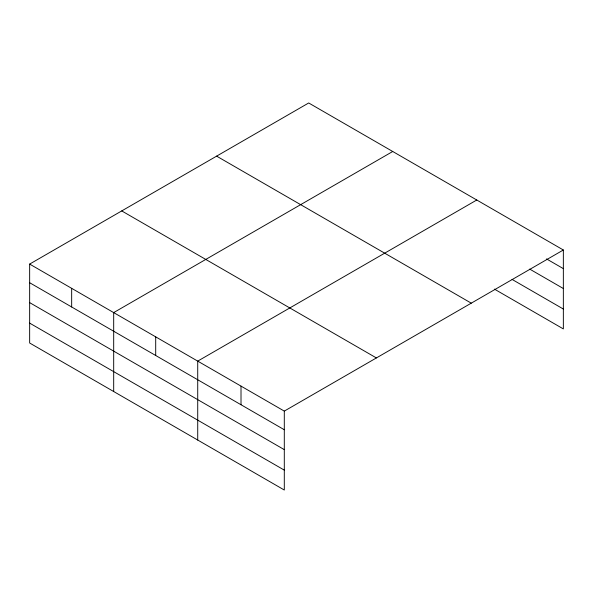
<?xml version="1.0" encoding="UTF-8"?>
<svg xmlns="http://www.w3.org/2000/svg" width="593" height="593" viewBox="0 0 593 593"><rect width="100%" height="100%" fill="white"/><g stroke="black" fill="none" stroke-linecap="round" stroke-linejoin="round"><path stroke-width="0.89" d="M29.65 264.085L284.299 411.105L284.299 490.026L29.65 343.006L29.65 264.085L308.701 102.974L563.35 249.994L563.35 328.915L494.406 289.11M392.736 151.489L113.686 312.6L113.686 391.521M476.772 200.004L197.721 361.115L197.721 440.043M284.299 411.105L563.35 249.994M546.516 258.911L563.35 268.629M529.682 269.089L563.35 288.524M512.041 279.399L563.35 309.027M216.615 156.137L471.265 303.156M121.735 210.915L376.385 357.935M29.65 282.72L284.299 429.74M29.65 302.615L284.299 449.635M29.65 323.111L284.299 470.13M241.01 386.11L241.01 404.745M155.7 336.854L155.7 355.496M71.664 288.339L71.664 306.981"/></g></svg>
